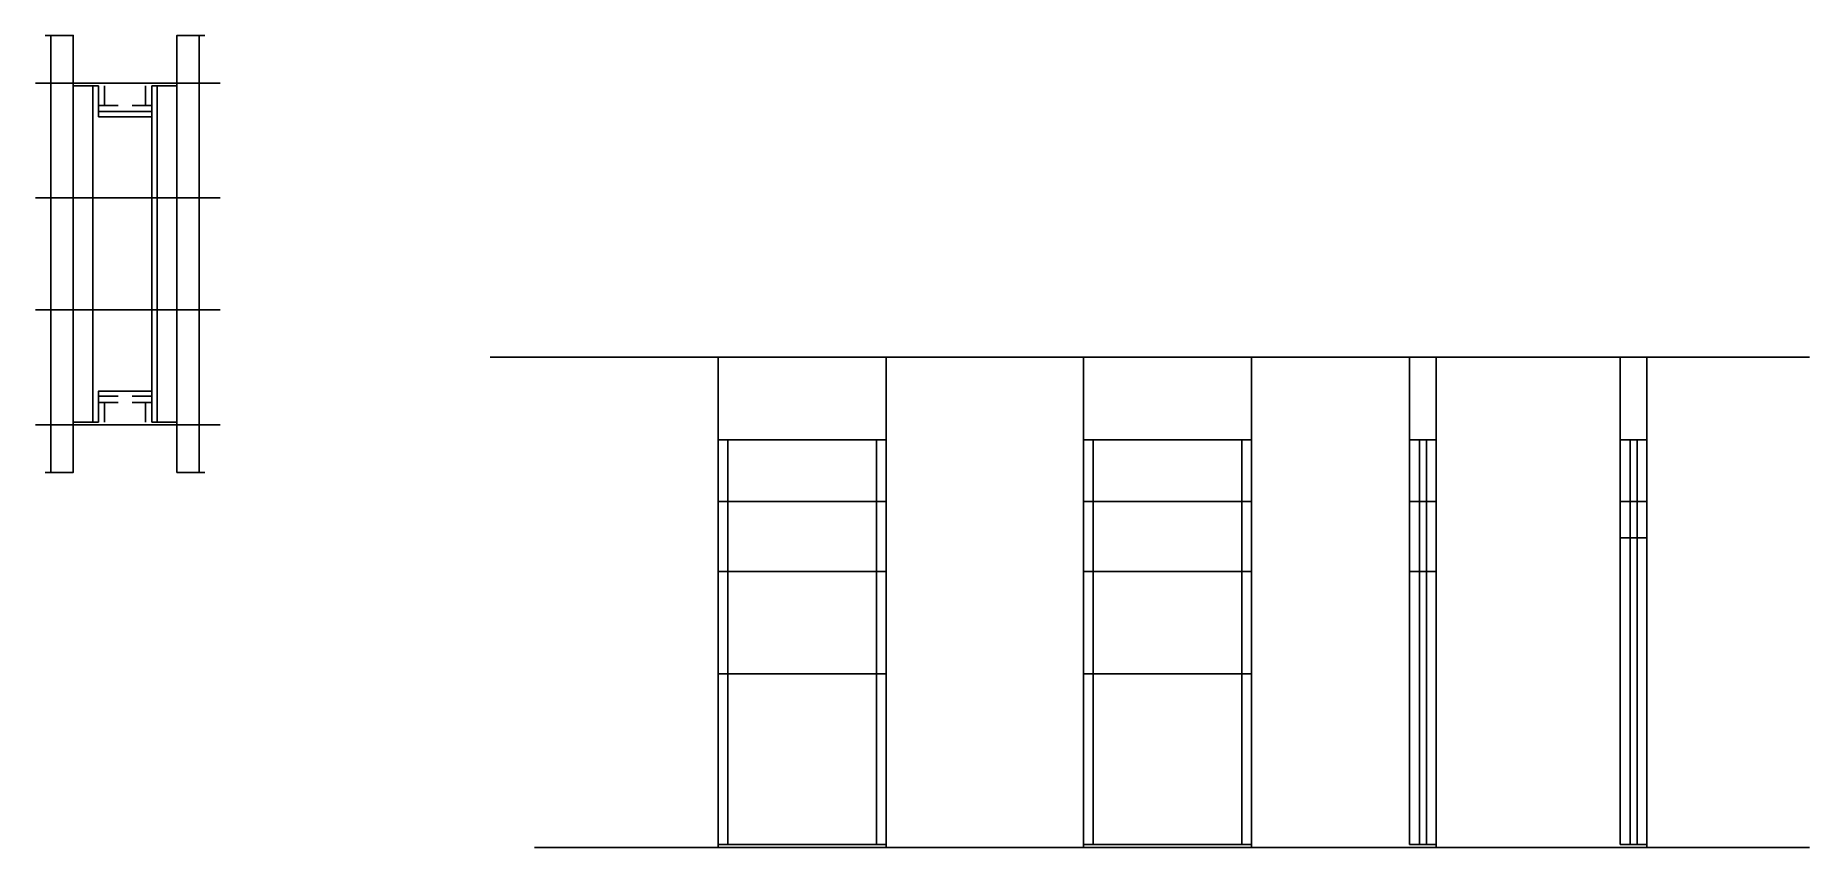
# Model space of a CAD drawing. Header units: metres. Extents: x 2927 to 4193, y 12394 to 12974.
import ezdxf

# ---------------------------------------------------------------- set-up
doc = ezdxf.new("R2010")
doc.units = ezdxf.units.M
for name, color, linetype in [('CHAPA', 7, 'Continuous'), ('COTA', 7, 'Continuous'), ('Hachura', 7, 'Continuous'), ('Madeira', 7, 'Continuous'), ('Nível', 7, 'Continuous'), ('Painéis', 7, 'Continuous'), ('Perfil Metálico', 7, 'Continuous'), ('SARR_2.2x7', 7, 'Continuous'), ('SARRAFO', 7, 'Continuous')]:
    doc.layers.add(name, color=color, linetype=linetype)

msp = doc.modelspace()

# ---------------------------------------------------------------- linework, layer by layer
at = {"layer": 'CHAPA', "color": 7, "lineweight": 25}
for points in [[(2971.6, 12937.6), (2967.6, 12937.6), (2967.6, 12697.6), (2971.6, 12697.6)], [(2971.6, 12937.6), (2967.6, 12937.6), (2967.6, 12697.6), (2971.6, 12697.6)], [(3009.6, 12937.6), (3013.6, 12937.6), (3013.6, 12697.6), (3009.6, 12697.6)], [(3009.6, 12937.6), (3013.6, 12937.6), (3013.6, 12697.6), (3009.6, 12697.6)], [(3009.6, 12915.6), (3009.6, 12919.2), (2971.6, 12919.2), (2971.6, 12915.6)], [(3009.6, 12915.6), (3009.6, 12919.2), (2971.6, 12919.2), (2971.6, 12915.6)], [(3009.6, 12716), (3009.6, 12719.6), (2971.6, 12719.6), (2971.6, 12716)], [(3009.6, 12716), (3009.6, 12719.6), (2971.6, 12719.6), (2971.6, 12716)]]:
    msp.add_lwpolyline(points, dxfattribs=at)
at = {"layer": 'COTA', "color": 7, "lineweight": 25}
for p, q in [((3534, 12743.9), (3414, 12743.9)), ((3414, 12684.9), (3414, 12743.9)), ((3534, 12684.9), (3534, 12743.9)), ((3794.8, 12743.9), (3674.8, 12743.9)), ((3794.8, 12743.9), (3674.8, 12743.9)), ((3674.8, 12684.9), (3674.8, 12743.9)), ((3794.8, 12684.9), (3794.8, 12743.9))]:
    msp.add_line(p, q, dxfattribs=at)
for points in [[(3926.7, 12684.9), (3926.7, 12743.9), (3907.7, 12743.9), (3907.7, 12684.9)], [(4077.1, 12684.9), (4077.1, 12743.9), (4058.1, 12743.9), (4058.1, 12684.9)]]:
    msp.add_lwpolyline(points, dxfattribs=at)
at = {"layer": 'Hachura', "color": 7, "lineweight": 25}
for p, q in [((3058.4, 12939.6), (2926.6, 12939.6)), ((3058.4, 12857.6), (2926.6, 12857.6)), ((3058.4, 12777.6), (2926.6, 12777.6)), ((3058.4, 12695.6), (2926.6, 12695.6))]:
    msp.add_line(p, q, dxfattribs=at)
at = {"layer": 'Madeira', "color": 7, "lineweight": 25}
for points in [[(2953.6, 12697.6), (2967.6, 12697.6), (2967.6, 12937.6), (2953.6, 12937.6)], [(3027.6, 12697.6), (3013.6, 12697.6), (3013.6, 12937.6), (3027.6, 12937.6)]]:
    msp.add_lwpolyline(points, dxfattribs=at)
at = {"layer": 'Nível', "color": 7, "lineweight": 25}
for p, q in [((3251.2, 12743.9), (4193.2, 12743.9)), ((3283, 12393.9), (4193.2, 12393.9))]:
    msp.add_line(p, q, dxfattribs=at)
at = {"layer": 'Painéis', "color": 7, "lineweight": 25}
for p, q in [((3534, 12684.9), (3414, 12684.9)), ((3414, 12640.9), (3414, 12684.9)), ((3534, 12640.9), (3534, 12684.9)), ((3794.8, 12684.9), (3674.8, 12684.9)), ((3674.8, 12640.9), (3674.8, 12684.9)), ((3794.8, 12640.9), (3794.8, 12684.9)), ((3907.7, 12640.9), (3907.7, 12684.9)), ((3907.7, 12684.9), (3926.7, 12684.9)), ((3926.7, 12684.9), (3926.7, 12640.9)), ((4058.1, 12640.9), (4058.1, 12684.9)), ((4058.1, 12684.9), (4077.1, 12684.9)), ((4077.1, 12684.9), (4077.1, 12640.9)), ((3534, 12640.9), (3414, 12640.9)), ((3414, 12590.9), (3414, 12640.9)), ((3534, 12590.9), (3534, 12640.9)), ((3794.8, 12640.9), (3674.8, 12640.9)), ((3674.8, 12590.9), (3674.8, 12640.9)), ((3794.8, 12590.9), (3794.8, 12640.9)), ((3907.7, 12640.9), (3926.7, 12640.9)), ((3907.7, 12590.9), (3907.7, 12640.9)), ((3926.7, 12590.9), (3926.7, 12640.9)), ((4058.1, 12640.9), (4077.1, 12640.9)), ((4058.1, 12614.9), (4058.1, 12640.9)), ((4077.1, 12614.9), (4077.1, 12640.9)), ((4058.1, 12614.9), (4058.1, 12395.9)), ((4058.1, 12614.9), (4077.1, 12614.9)), ((4077.1, 12395.9), (4077.1, 12614.9)), ((3414, 12590.9), (3414, 12393.9)), ((3534, 12590.9), (3414, 12590.9)), ((3534, 12393.9), (3534, 12590.9)), ((3674.8, 12590.9), (3674.8, 12393.9)), ((3794.8, 12590.9), (3674.8, 12590.9)), ((3794.8, 12393.9), (3794.8, 12590.9)), ((3907.7, 12590.9), (3907.7, 12395.9)), ((3907.7, 12590.9), (3926.7, 12590.9)), ((3926.7, 12395.9), (3926.7, 12590.9)), ((3534, 12517.9), (3414, 12517.9)), ((3794.8, 12517.9), (3674.8, 12517.9)), ((3414, 12395.9), (3534, 12395.9)), ((3674.8, 12395.9), (3794.8, 12395.9)), ((3907.7, 12395.9), (3926.7, 12395.9)), ((4058.1, 12395.9), (4077.1, 12395.9))]:
    msp.add_line(p, q, dxfattribs=at)
for points in [[(2971.6, 12719.6), (3009.6, 12719.6), (3009.6, 12915.6), (2971.6, 12915.6)], [(3534, 12395.9), (3414, 12395.9), (3414, 12393.9), (3534, 12393.9)], [(3794.8, 12395.9), (3674.8, 12395.9), (3674.8, 12393.9), (3794.8, 12393.9)], [(3907.7, 12395.9), (3926.7, 12395.9), (3926.7, 12393.9), (3907.7, 12393.9)], [(4058.1, 12395.9), (4077.1, 12395.9), (4077.1, 12393.9), (4058.1, 12393.9)]]:
    msp.add_lwpolyline(points, dxfattribs=at)
at = {"layer": 'Perfil Metálico', "color": 7, "lineweight": 25}
for points in [[(2933.6, 12973.6), (2953.6, 12973.6), (2953.6, 12661.6), (2933.6, 12661.6)], [(2949.6, 12661.6), (2937.6, 12661.6), (2937.6, 12973.6), (2949.6, 12973.6)], [(3047.6, 12973.6), (3027.6, 12973.6), (3027.6, 12661.6), (3047.6, 12661.6)], [(3031.6, 12661.6), (3043.6, 12661.6), (3043.6, 12973.6), (3031.6, 12973.6)]]:
    msp.add_lwpolyline(points, dxfattribs=at)
at = {"layer": 'SARR_2.2x7', "color": 7, "lineweight": 25}
for p, q in [((3421, 12640.9), (3421, 12684.9)), ((3527, 12640.9), (3527, 12684.9)), ((3681.8, 12640.9), (3681.8, 12684.9)), ((3787.8, 12640.9), (3787.8, 12684.9)), ((3914.7, 12640.9), (3914.7, 12684.9)), ((3919.7, 12640.9), (3919.7, 12684.9)), ((4065.1, 12640.9), (4065.1, 12684.9)), ((4070.1, 12640.9), (4070.1, 12684.9)), ((3421, 12590.9), (3421, 12640.9)), ((3527, 12590.9), (3527, 12640.9)), ((3681.8, 12590.9), (3681.8, 12640.9)), ((3787.8, 12590.9), (3787.8, 12640.9)), ((3914.7, 12590.9), (3914.7, 12640.9)), ((3919.7, 12590.9), (3919.7, 12640.9)), ((4065.1, 12614.9), (4065.1, 12640.9)), ((4070.1, 12614.9), (4070.1, 12640.9)), ((4065.1, 12614.9), (4065.1, 12395.9)), ((4070.1, 12614.9), (4070.1, 12395.9)), ((3421, 12517.9), (3421, 12590.9)), ((3527, 12517.9), (3527, 12590.9)), ((3681.8, 12517.9), (3681.8, 12590.9)), ((3787.8, 12517.9), (3787.8, 12590.9)), ((3914.7, 12590.9), (3914.7, 12395.9)), ((3919.7, 12590.9), (3919.7, 12395.9)), ((3421, 12395.9), (3421, 12517.9)), ((3527, 12395.9), (3527, 12517.9)), ((3681.8, 12395.9), (3681.8, 12517.9)), ((3787.8, 12395.9), (3787.8, 12517.9)), ((3421, 12395.9), (3421, 12395.9)), ((3527, 12395.9), (3527, 12395.9)), ((3681.8, 12395.9), (3681.8, 12395.9)), ((3787.8, 12395.9), (3787.8, 12395.9))]:
    msp.add_line(p, q, dxfattribs=at)
at = {"layer": 'SARRAFO', "color": 7, "lineweight": 25}
for points in [[(2976, 12937.6), (2976, 12923.6), (2971.6, 12923.6), (2971.6, 12937.6)], [(3005.2, 12937.6), (3005.2, 12923.6), (3009.6, 12923.6), (3009.6, 12937.6)], [(2985.6, 12923.6), (2971.6, 12923.6), (2971.6, 12919.2), (2985.6, 12919.2)], [(2995.6, 12923.6), (3009.6, 12923.6), (3009.6, 12919.2), (2995.6, 12919.2)], [(2985.6, 12716), (2971.6, 12716), (2971.6, 12711.6), (2985.6, 12711.6)], [(2976, 12697.6), (2976, 12711.6), (2971.6, 12711.6), (2971.6, 12697.6)], [(2995.6, 12716), (3009.6, 12716), (3009.6, 12711.6), (2995.6, 12711.6)], [(3005.2, 12697.6), (3005.2, 12711.6), (3009.6, 12711.6), (3009.6, 12697.6)]]:
    msp.add_lwpolyline(points, dxfattribs=at)

doc.saveas('drawing.dxf')
